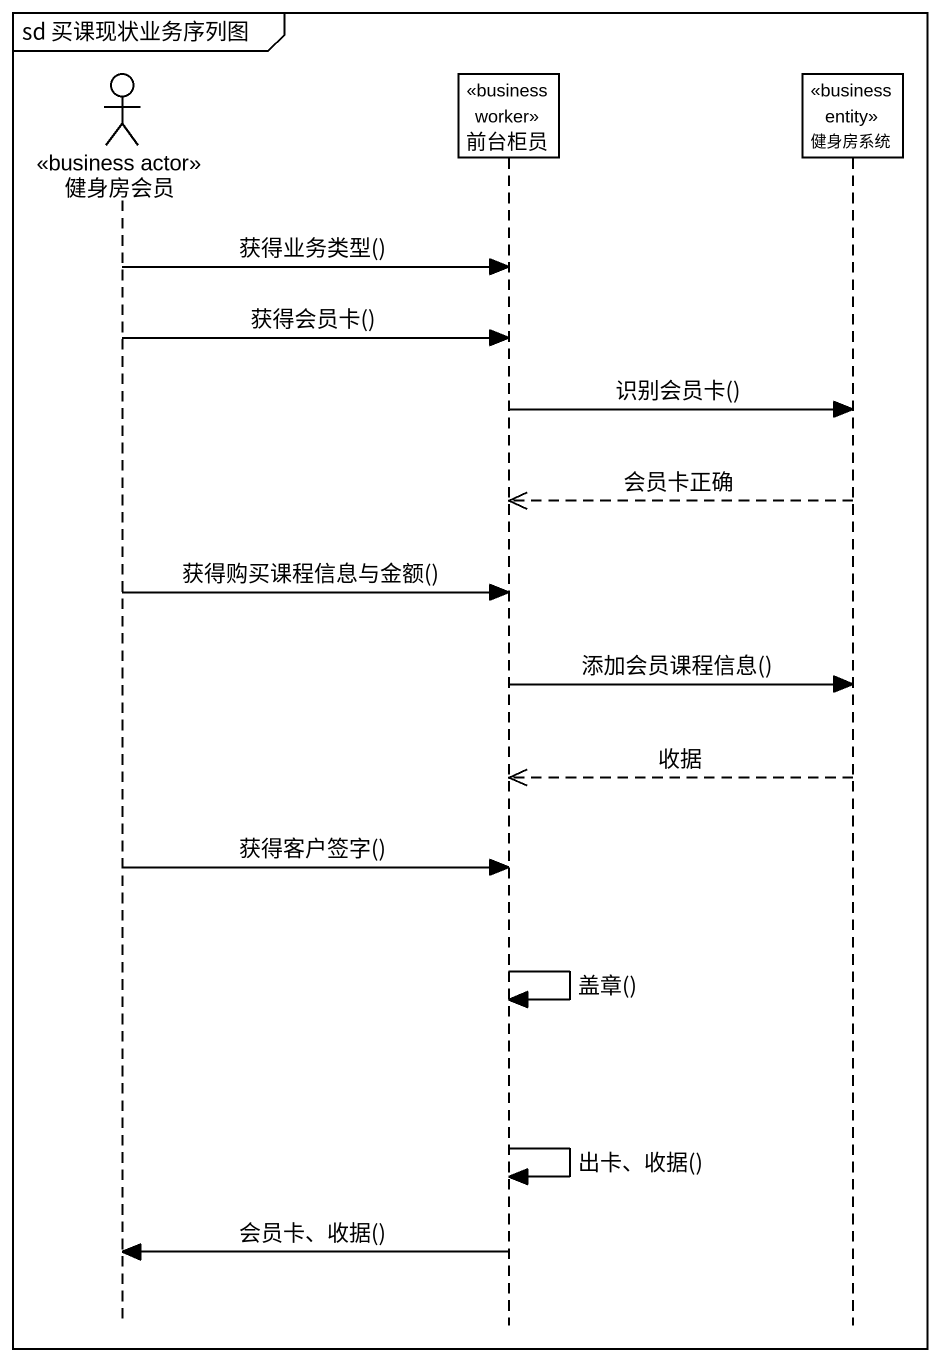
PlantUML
@startuml
mainframe sd 买课现状业务序列图
hide footbox
actor 健身房会员 <<business actor>>
participant 前台柜员 <<business worker>>
participant 健身房系统 <<business entity>>

健身房会员 -> 前台柜员 : 获得业务类型()
健身房会员 -> 前台柜员 : 获得会员卡()
前台柜员 -> 健身房系统 : 识别会员卡()
健身房系统 -->> 前台柜员 : 会员卡正确
健身房会员 -> 前台柜员 : 获得购买课程信息与金额()
前台柜员 -> 健身房系统 : 添加会员课程信息()
健身房系统 -->> 前台柜员 : 收据
健身房会员 -> 前台柜员 : 获得客户签字()
前台柜员 -> 前台柜员 : 盖章()
前台柜员 -> 前台柜员 : 出卡、收据()
前台柜员 -> 健身房会员 : 会员卡、收据()
@enduml
